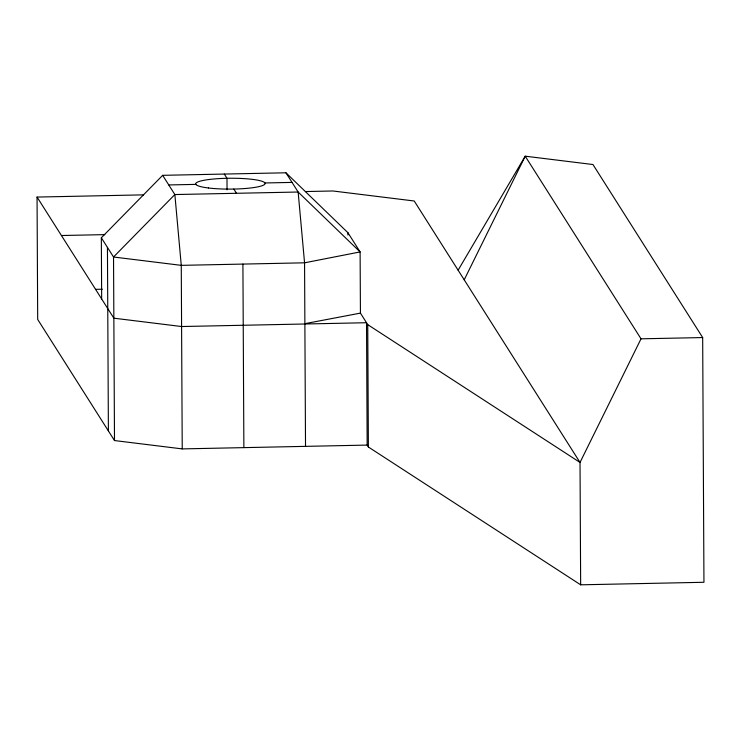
<?xml version="1.0" encoding="UTF-8"?>
<svg xmlns="http://www.w3.org/2000/svg" width="741" height="741" viewBox="0 0 741 741"><rect width="100%" height="100%" fill="white"/><g stroke="black" fill="none" stroke-linecap="round" stroke-linejoin="round"><path stroke-width="1.11" d="M464.209 279.82L525.212 156.184L592.957 164.53L702.672 337.553L703.95 582.278L580.657 584.816L368.379 447.008L367.166 445.091L366.526 322.724L181.591 326.531L113.855 318.185L37.05 197.069L143.606 194.855M458.114 270.206L525.212 156.184L641.021 338.822L580.018 462.449L580.657 584.816M101.656 298.966L101.341 237.778L162.659 175.33L285.952 172.792L347.918 232.702L360.107 251.931L360.432 313.11L367.74 324.651L580.018 462.449L414.228 200.996L332.941 190.983L305.422 191.549M304.875 323.678L360.432 313.11M168.763 184.944L195.883 184.379M264.926 182.962L292.047 182.406M61.429 235.518L104.814 234.628M95.561 289.351L102.415 289.212M641.021 338.822L702.672 337.553M37.05 197.069L37.689 319.436L114.494 440.552L182.23 448.898L367.166 445.091M285.952 172.792L298.141 192.021L360.107 251.931L304.56 262.814L181.267 265.352L113.53 257.007L101.341 237.778M224.31 174.061L226.987 178.294L227.052 189.835M233.813 189.057L236.499 193.29M162.659 175.33L174.857 194.55L181.267 265.352L182.23 448.898M367.74 324.651L368.379 447.008M347.918 232.702L347.927 235.017M305.524 446.36L304.56 262.814L298.141 192.021L174.857 194.55L113.53 257.007L114.494 440.552M242.909 264.083L243.872 447.629M107.436 247.392L108.399 430.938M208.406 187.982A34.688 5.428 -0.3 0 0 264.63 184.379A34.688 5.428 -0.3 0 0 218.169 178.655A34.688 5.428 -0.3 0 0 208.406 187.982"/></g></svg>
